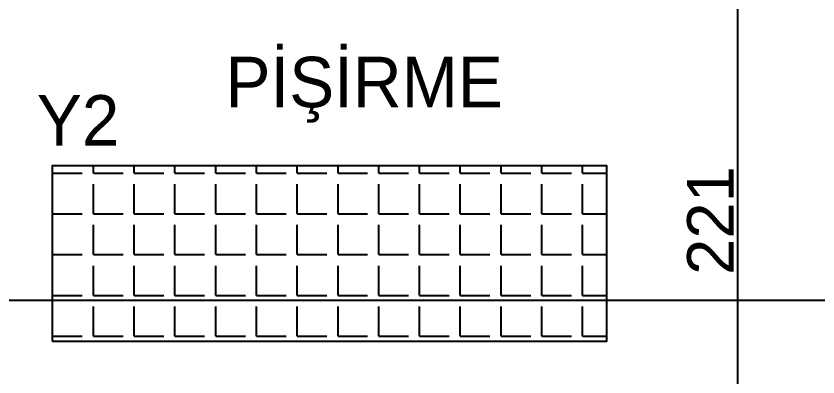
# Model space of a CAD drawing. Header units: millimetres. Extents: x 63882 to 85892, y -58394 to -53173.
# Drawn here: x 69084.4 to 69221.8, y -55290.1 to -55228.3 of the extents above; entities that cross this region are included whole.
import ezdxf
from ezdxf.enums import TextEntityAlignment as Align

# ---------------------------------------------------------------- set-up
doc = ezdxf.new("R2010")
doc.units = ezdxf.units.MM
doc.header["$LTSCALE"] = 5
doc.styles.get("Standard").update_dxf_attribs({"font": 'arial.ttf'})
doc.styles.add('TAKSİM', font='GOTHIC.TTF', dxfattribs={"height": 20})
doc.dimstyles.new('OLCU50', dxfattribs={"dimtxt": 8, "dimasz": 3, "dimexe": 1.25, "dimexo": 0.625, "dimtad": 1, "dimdec": 0, "dimtxsty": 'Standard', "dimblk": 'OBLIQUE', "dimcen": 2.5, "dimclrd": 256, "dimclre": 251, "dimclrt": 25, "dimadec": 0, "dimazin": 0, "dimtfac": 1, "dimtdec": 0, "dimtmove": 0, "dimatfit": 3, "dimldrblk": 'OBLIQUE', "dimfxl": 1, "dimarcsym": 0})

# ---------------------------------------------------------------- blocks, each defined once
blk = doc.blocks.new('_Oblique')
at = {"color": 0, "linetype": 'ByBlock', "lineweight": -2}
blk.add_line((-0.5, -0.5), (0.5, 0.5), dxfattribs=at)
blk = doc.blocks.new('*D126')
at = {"color": 251, "lineweight": -2, "ltscale": 5, "transparency": 16777216}
for p, q in [((69187.4821528597, -55152.57734637714), (69209.22217754311, -55152.57734637714)), ((69187.4821528597, -55373.9498426877), (69209.22217754311, -55373.9498426877))]:
    blk.add_line(p, q, dxfattribs=at)
at = {"lineweight": -2, "ltscale": 5, "transparency": 16777216}
blk.add_line((69207.97217754311, -55152.57734637714), (69207.97217754311, -55373.9498426877), dxfattribs=at)
at = {"layer": 'Defpoints', "color": 0, "ltscale": 5, "transparency": 16777216}
for p in [(69186.8571528597, -55152.57734637714), (69186.8571528597, -55373.9498426877), (69207.97217754311, -55373.9498426877)]:
    blk.add_point(p, dxfattribs=at)
at = {"lineweight": -2, "ltscale": 5, "transparency": 16777216, "xscale": 3, "yscale": 3, "zscale": 3}
for p, rotation in [((69207.97217754311, -55152.57734637714), 90), ((69207.97217754311, -55373.9498426877), 270)]:
    blk.add_blockref('_Oblique', p, dxfattribs=dict(at, rotation=rotation))
at = {"color": 25, "ltscale": 5, "transparency": 16777216, "insert": (69203.33080646537, -55263.26359453241), "char_height": 8, "attachment_point": 5, "rotation": 90}
blk.add_mtext('221', dxfattribs=at)

msp = doc.modelspace()

# ---------------------------------------------------------------- hatches: boundary and pattern name
h = msp.add_hatch()
h.set_pattern_fill('ANGLE', color=256)
h.set_pattern_definition([(0, (4381.590163864312, -4131.925305452969), (0, 6.985), [5.08, -1.905]), (90, (4381.590163864312, -4131.925305452969), (-6.985, 4.277078946022131e-16), [5.08, -1.905])])
h.paths.add_polyline_path([(69185.58270192819, -55283.90677398289), (69185.58270192819, -55253.90677398289), (69090.58270192819, -55253.90677398289), (69090.58270192819, -55283.90677398289)])

# ---------------------------------------------------------------- linework, layer by layer
for points in [[(69090.58270192819, -55283.90677398289), (69185.58270192819, -55283.90677398289), (69185.58270192819, -55253.90677398289), (69090.58270192819, -55253.90677398289)], [(68949.7553801024, -55373.94984068835), (69364.79268196865, -55373.94984068835), (69364.79268196865, -55276.94984068835), (68949.7553801024, -55276.94984068835)]]:
    msp.add_lwpolyline(points, close=True)

# ---------------------------------------------------------------- texts
at = {"style": 'TAKSİM'}
for s, p in [('PİŞİRME', (69144.0081165223, -55243.86753905562)), ('Y2', (69095.0018128725, -55250.43610642291))]:
    msp.add_text(s, height=8.64, dxfattribs=at).set_placement(p, align=Align.CENTER)

# ---------------------------------------------------------------- dimensions: what is measured, and where the dimension line sits
at = {"ltscale": 5}
dim = msp.add_linear_dim(base=(69207.97217754311, -55373.9498426877), p1=(69186.8571528597, -55152.57734637714), p2=(69186.8571528597, -55373.9498426877), angle=90, dimstyle='OLCU50', dxfattribs=at)
dim.commit()
dim.dimension.update_dxf_attribs({"geometry": '*D126', "text_midpoint": (69203.33080646537, -55263.26359453241)})

doc.saveas('drawing.dxf')
